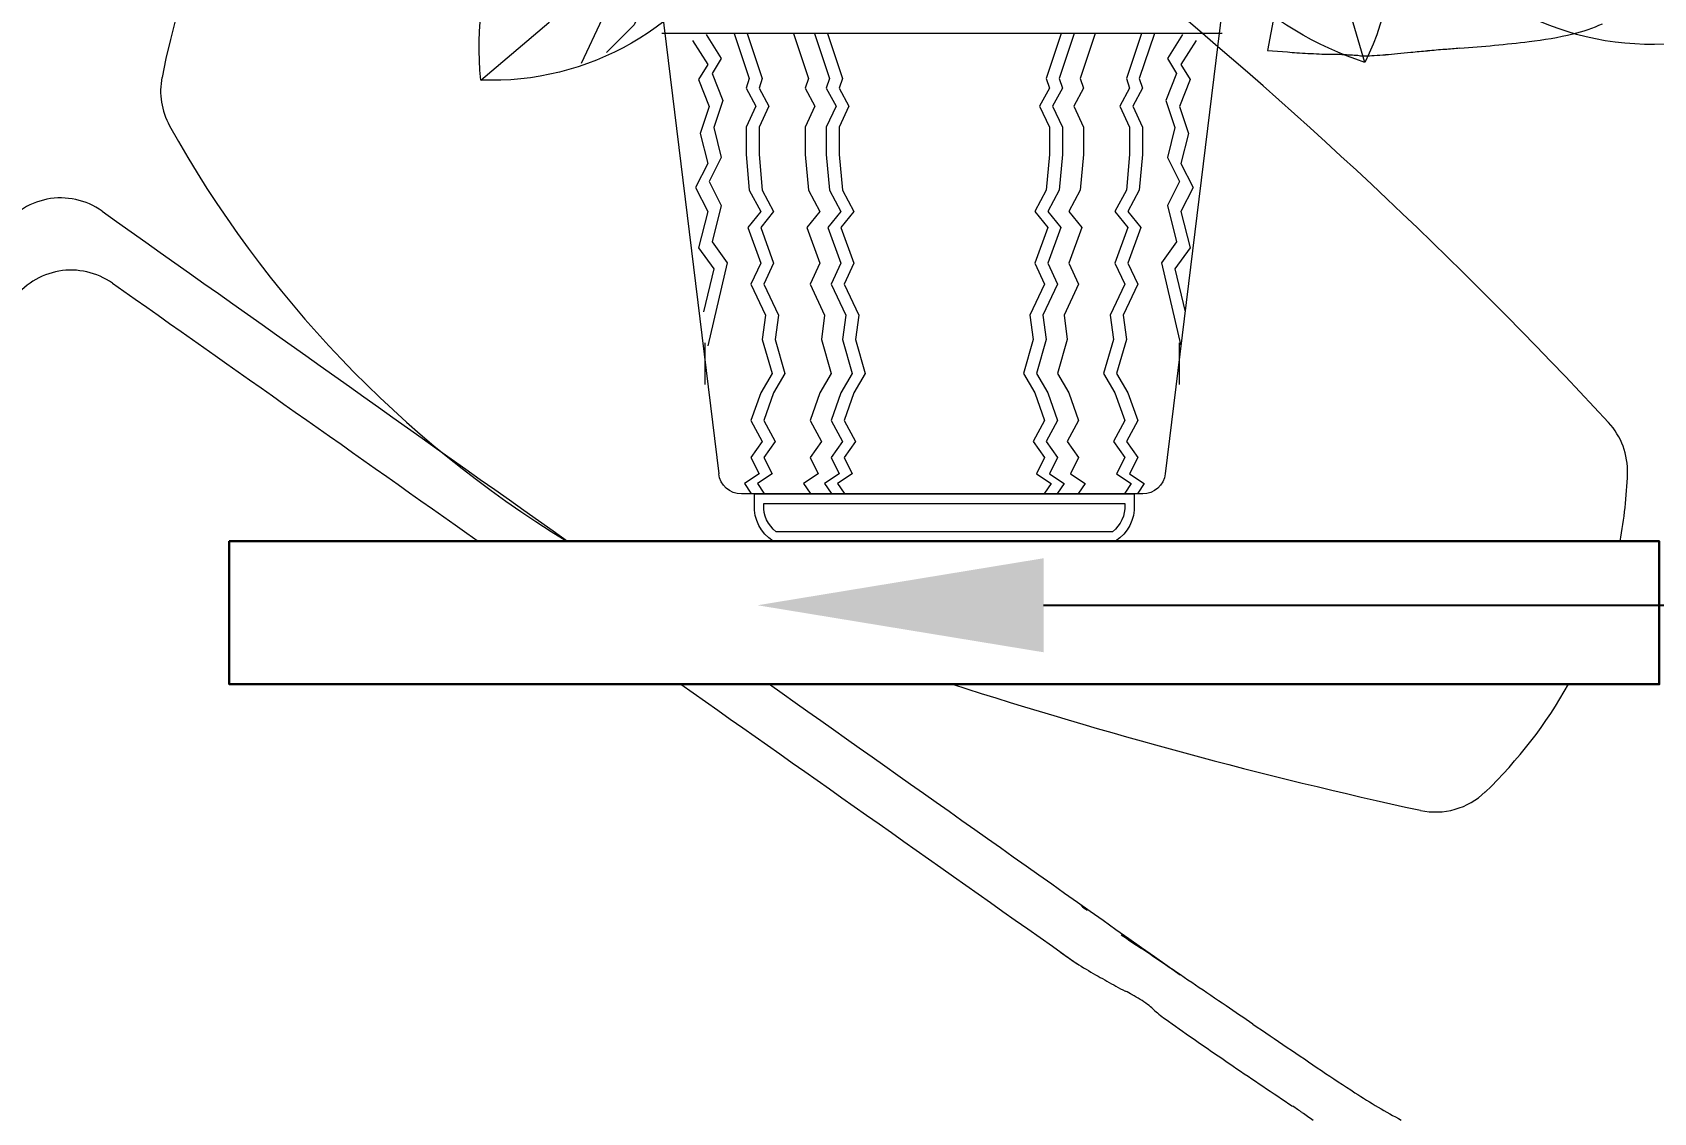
# Model space of a CAD drawing. Header units: millimetres. Extents: x 56222 to 3066687, y -650199 to -121287.
# Drawn here: x 141472.7 to 141484.03, y -184127.07 to -184119.52 of the extents above; entities that cross this region are included whole.
import ezdxf
from ezdxf import colors
from ezdxf.entities.mleader import LeaderData, LeaderLine
from ezdxf.math import Vec2, Vec3

# ---------------------------------------------------------------- set-up
doc = ezdxf.new("R2010")
doc.units = ezdxf.units.MM
doc.header["$MEASUREMENT"] = 0
doc.layers.add('FURNITURE', color=32, linetype='Continuous', lineweight=9)
doc.layers.add('Text', color=7, linetype='Continuous', lineweight=15)
doc.styles.add('style4', font='ARIALN.TTF')

# ---------------------------------------------------------------- blocks, each defined once
blk = doc.blocks.new('RH')
at = {"color": 251, "true_color": 0x636466}
for p, q in [((137588.94215, 17688.3348), (137588.96265, 17688.16759)), ((137589.14367, 17688.3348), (137589.12317, 17688.16759)), ((137588.94215, 17688.3259), (137589.14367, 17688.3259)), ((137588.95765, 17688.21466), (137588.95765, 17688.19966)), ((137589.12817, 17688.21466), (137589.12817, 17688.19966)), ((137588.97076, 17688.16031), (137589.11506, 17688.16031))]:
    blk.add_line(p, q, dxfattribs=at)
for points in [[(137588.89085, 17688.31549), (137588.89994, 17688.34618), (137588.90588, 17688.36234), (137588.91354, 17688.37198), (137588.92459, 17688.38985), (137588.9358, 17688.40551)], [(137589.12521, 17688.39003), (137589.13075, 17688.36439), (137589.13773, 17688.357), (137589.14681, 17688.34312), (137589.15361, 17688.32899), (137589.16351, 17688.31908)], [(137589.20876, 17688.30914), (137589.18432, 17688.3298), (137589.1719, 17688.34174), (137589.16615, 17688.35262), (137589.15423, 17688.36992), (137589.1444, 17688.38648)], [(137589.15423, 17688.36992), (137589.15965, 17688.35051), (137589.16507, 17688.3311), (137589.1726, 17688.3151)], [(137588.9516, 17688.32341), (137588.95701, 17688.31476), (137588.95376, 17688.30936), (137588.95755, 17688.29963), (137588.9543, 17688.28991), (137588.95701, 17688.2791), (137588.95268, 17688.27046), (137588.95701, 17688.26181), (137588.95376, 17688.24885), (137588.95917, 17688.24128), (137588.95552, 17688.22576)], [(137588.95647, 17688.32557), (137588.96188, 17688.31692), (137588.95863, 17688.31152), (137588.96242, 17688.30179), (137588.95917, 17688.29207), (137588.96188, 17688.28126), (137588.95755, 17688.27262), (137588.96188, 17688.26397), (137588.95863, 17688.25101), (137588.96404, 17688.24344), (137588.95701, 17688.21359)], [(137588.96657, 17688.3259), (137588.97198, 17688.30969), (137588.97082, 17688.30619), (137588.97431, 17688.29978), (137588.97082, 17688.29221), (137588.97082, 17688.28231), (137588.97198, 17688.26949), (137588.97606, 17688.26192), (137588.9714, 17688.25609), (137588.97606, 17688.24328), (137588.97256, 17688.2357), (137588.97781, 17688.22463), (137588.97665, 17688.21589), (137588.98015, 17688.20366), (137588.97606, 17688.19667), (137588.97256, 17688.18677), (137588.97665, 17688.17919), (137588.97256, 17688.17337), (137588.97548, 17688.16754), (137588.97023, 17688.16405), (137588.97256, 17688.16055)], [(137588.97124, 17688.3259), (137588.97665, 17688.30969), (137588.97548, 17688.30619), (137588.97898, 17688.29978), (137588.97548, 17688.29221), (137588.97548, 17688.28231), (137588.97665, 17688.26949), (137588.98073, 17688.26192), (137588.97606, 17688.25609), (137588.98073, 17688.24328), (137588.97723, 17688.2357), (137588.98248, 17688.22463), (137588.98131, 17688.21589), (137588.98481, 17688.20366), (137588.98073, 17688.19667), (137588.97723, 17688.18677), (137588.98131, 17688.17919), (137588.97723, 17688.17337), (137588.98015, 17688.16754), (137588.9749, 17688.16405), (137588.97723, 17688.16055)], [(137588.98782, 17688.3259), (137588.99323, 17688.30969), (137588.99206, 17688.30619), (137588.99556, 17688.29978), (137588.99206, 17688.29221), (137588.99206, 17688.28231), (137588.99323, 17688.26949), (137588.99731, 17688.26192), (137588.99265, 17688.25609), (137588.99731, 17688.24328), (137588.99381, 17688.2357), (137588.99906, 17688.22463), (137588.9979, 17688.21589), (137589.00139, 17688.20366), (137588.99731, 17688.19667), (137588.99381, 17688.18677), (137588.9979, 17688.17919), (137588.99381, 17688.17337), (137588.99673, 17688.16754), (137588.99148, 17688.16405), (137588.99381, 17688.16055)], [(137588.9954, 17688.3259), (137589.00081, 17688.30969), (137588.99965, 17688.30619), (137589.00314, 17688.29978), (137588.99965, 17688.29221), (137588.99965, 17688.28231), (137589.00081, 17688.26949), (137589.00489, 17688.26192), (137589.00023, 17688.25609), (137589.00489, 17688.24328), (137589.00139, 17688.2357), (137589.00664, 17688.22463), (137589.00548, 17688.21589), (137589.00897, 17688.20366), (137589.00489, 17688.19667), (137589.00139, 17688.18677), (137589.00548, 17688.17919), (137589.00139, 17688.17337), (137589.00431, 17688.16754), (137588.99906, 17688.16405), (137589.00139, 17688.16055)], [(137589.00007, 17688.3259), (137589.00548, 17688.30969), (137589.00431, 17688.30619), (137589.00781, 17688.29978), (137589.00431, 17688.29221), (137589.00431, 17688.28231), (137589.00548, 17688.26949), (137589.00956, 17688.26192), (137589.00489, 17688.25609), (137589.00956, 17688.24328), (137589.00606, 17688.2357), (137589.01131, 17688.22463), (137589.01014, 17688.21589), (137589.01364, 17688.20366), (137589.00956, 17688.19667), (137589.00606, 17688.18677), (137589.01014, 17688.17919), (137589.00606, 17688.17337), (137589.00897, 17688.16754), (137589.00373, 17688.16405), (137589.00606, 17688.16055)], [(137589.08411, 17688.3259), (137589.0787, 17688.30969), (137589.07987, 17688.30619), (137589.07637, 17688.29978), (137589.07987, 17688.29221), (137589.07987, 17688.28231), (137589.0787, 17688.26949), (137589.07462, 17688.26192), (137589.07928, 17688.25609), (137589.07462, 17688.24328), (137589.07812, 17688.2357), (137589.07287, 17688.22463), (137589.07404, 17688.21589), (137589.07054, 17688.20366), (137589.07462, 17688.19667), (137589.07812, 17688.18677), (137589.07404, 17688.17919), (137589.07812, 17688.17337), (137589.0752, 17688.16754), (137589.08045, 17688.16405), (137589.07812, 17688.16055)], [(137589.08878, 17688.3259), (137589.08337, 17688.30969), (137589.08453, 17688.30619), (137589.08103, 17688.29978), (137589.08453, 17688.29221), (137589.08453, 17688.28231), (137589.08337, 17688.26949), (137589.07928, 17688.26192), (137589.08395, 17688.25609), (137589.07928, 17688.24328), (137589.08278, 17688.2357), (137589.07754, 17688.22463), (137589.0787, 17688.21589), (137589.0752, 17688.20366), (137589.07928, 17688.19667), (137589.08278, 17688.18677), (137589.0787, 17688.17919), (137589.08278, 17688.17337), (137589.07987, 17688.16754), (137589.08512, 17688.16405), (137589.08278, 17688.16055)], [(137589.09636, 17688.3259), (137589.09095, 17688.30969), (137589.09211, 17688.30619), (137589.08861, 17688.29978), (137589.09211, 17688.29221), (137589.09211, 17688.28231), (137589.09095, 17688.26949), (137589.08687, 17688.26192), (137589.09153, 17688.25609), (137589.08687, 17688.24328), (137589.09036, 17688.2357), (137589.08512, 17688.22463), (137589.08628, 17688.21589), (137589.08278, 17688.20366), (137589.08687, 17688.19667), (137589.09036, 17688.18677), (137589.08628, 17688.17919), (137589.09036, 17688.17337), (137589.08745, 17688.16754), (137589.0927, 17688.16405), (137589.09036, 17688.16055)], [(137589.11294, 17688.3259), (137589.10753, 17688.30969), (137589.1087, 17688.30619), (137589.1052, 17688.29978), (137589.1087, 17688.29221), (137589.1087, 17688.28231), (137589.10753, 17688.26949), (137589.10345, 17688.26192), (137589.10811, 17688.25609), (137589.10345, 17688.24328), (137589.10695, 17688.2357), (137589.1017, 17688.22463), (137589.10287, 17688.21589), (137589.09937, 17688.20366), (137589.10345, 17688.19667), (137589.10695, 17688.18677), (137589.10287, 17688.17919), (137589.10695, 17688.17337), (137589.10403, 17688.16754), (137589.10928, 17688.16405), (137589.10695, 17688.16055)], [(137589.1176, 17688.3259), (137589.1122, 17688.30969), (137589.11336, 17688.30619), (137589.10986, 17688.29978), (137589.11336, 17688.29221), (137589.11336, 17688.28231), (137589.1122, 17688.26949), (137589.10811, 17688.26192), (137589.11278, 17688.25609), (137589.10811, 17688.24328), (137589.11161, 17688.2357), (137589.10637, 17688.22463), (137589.10753, 17688.21589), (137589.10403, 17688.20366), (137589.10811, 17688.19667), (137589.11161, 17688.18677), (137589.10753, 17688.17919), (137589.11161, 17688.17337), (137589.1087, 17688.16754), (137589.11395, 17688.16405), (137589.11161, 17688.16055)], [(137589.12771, 17688.32557), (137589.1223, 17688.31692), (137589.12555, 17688.31152), (137589.12176, 17688.30179), (137589.12501, 17688.29207), (137589.1223, 17688.28126), (137589.12663, 17688.27262), (137589.1223, 17688.26397), (137589.12555, 17688.25101), (137589.12014, 17688.24344), (137589.12717, 17688.21359)], [(137589.13258, 17688.32341), (137589.12717, 17688.31476), (137589.13041, 17688.30936), (137589.12663, 17688.29963), (137589.12987, 17688.28991), (137589.12717, 17688.2791), (137589.1315, 17688.27046), (137589.12717, 17688.26181), (137589.13041, 17688.24885), (137589.12501, 17688.24128), (137589.12866, 17688.22576)]]:
    blk.add_lwpolyline(points, dxfattribs=at)
for points in [[(137588.97379, 17688.16031), (137588.97379, 17688.15649, 0.269011), (137588.98059, 17688.14333), (137589.10359, 17688.14333, 0.269011), (137589.11039, 17688.15649), (137589.11039, 17688.16031)], [(137588.97719, 17688.15691), (137588.97719, 17688.1564, 0.24889), (137588.98165, 17688.14673), (137589.10253, 17688.14673, 0.24889), (137589.10699, 17688.1564), (137589.10699, 17688.15691)]]:
    blk.add_lwpolyline(points, format="xyb", close=True, dxfattribs=at)
for centre, radius, start, end in [((137588.90383, 17688.32888), 0.12451, 132.15049, 183.02884), ((137588.9812, 17688.35966), 0.10057, 141.56328, 206.05169), ((137589.08483, 17688.32111), 0.12451, 354.48732, 45.36567), ((137588.85201, 17688.43379), 0.12451, 288.17683, 339.05518), ((137588.78799, 17688.42251), 0.10057, 265.15398, 329.64239), ((137589.20462, 17688.40962), 0.10057, 207.87377, 272.36219), ((137588.97076, 17688.16847), 0.00816, 186.20577, 270), ((137589.11506, 17688.16847), 0.00816, 270, 353.79423)]:
    blk.add_arc(centre, radius, start, end, dxfattribs=at)

msp = doc.modelspace()

# ---------------------------------------------------------------- linework, layer by layer
at = {"layer": 'FURNITURE', "lineweight": 0}
for p, q in [((141481.625, -184118.103), (141481.332, -184119.642)), ((141481.332, -184119.642), (141481.473, -184119.653))]:
    msp.add_line(p, q, dxfattribs=at)
at = {"layer": 'FURNITURE', "lineweight": 30}
msp.add_lwpolyline([(141474.073, -184123.075), (141484.073, -184123.075), (141484.073, -184124.075), (141474.073, -184124.075)], close=True, dxfattribs=at)
at = {"layer": 'FURNITURE', "lineweight": 0}
for centre, radius, start, end in [((141478.928, -184120.876), 5.427, 123.608, 168.8933), ((141459.217, -184144.972), 33.419, 42.85, 58.9409), ((141483.208, -184118.439), 1.119, 283.5147, 294.7288), ((141484.237, -184139.375), 19.809, 94.5137, 94.8172), ((141481.577, -184105.675), 13.996, 274.5137, 276.5023), ((141482.873, -184117.046), 2.551, 276.5023, 283.5147), ((141481.78, -184115.953), 3.713, 265.2583, 266.2578), ((141482.056, -184111.734), 7.941, 266.2578, 266.8239), ((141482.06, -184111.657), 8.018, 266.8239, 267.3891), ((141481.883, -184115.549), 4.122, 267.389, 268.3188), ((141481.564, -184126.401), 6.734, 87.796, 88.3188), ((141481.55, -184126.754), 7.088, 87.293, 87.7961), ((141481.587, -184125.987), 6.32, 86.7956, 87.2929), ((141481.879, -184120.763), 1.088, 84.9679, 86.7956), ((141482.002, -184119.366), 0.314, 264.9679, 271.7481), ((141481.918, -184116.6), 3.082, 271.7481, 273.0155), ((141481.902, -184116.303), 3.379, 273.0155, 274.3686), ((141481.867, -184115.846), 3.837, 274.3686, 275.5986), ((141483.622, -184133.745), 14.147, 95.2156, 95.5985), ((141485.411, -184153.348), 33.831, 95.0158, 95.2155), ((141485.506, -184154.43), 34.918, 94.8173, 95.0157), ((141474.093, -184119.927), 0.5, 168.8933, 208.9698), ((141480.571, -184116.341), 7.904, 208.9698, 238.4308), ((141472.894, -184121.174), 0.5, 54.6269, 147.5449), ((144354.148, -180062.822), 4976.632, 234.626899, 234.672845), ((141472.967, -184121.679), 0.5, 54.7839, 144.8131), ((163938.195, -152294.229), 38956.822, 234.7838578, 234.7884607), ((141483.351, -184122.585), 0.5, 357.91, 42.85), ((141480.596, -184122.484), 3.257, 349.5465, 357.91), ((163938.195, -152294.229), 38956.822, 234.7910115, 234.7960026), ((144354.148, -180062.822), 4976.632, 234.69276, 234.733259), ((141489.823, -184090.932), 34.825, 252.1174, 257.6975), ((141480.596, -184122.484), 3.257, 313.9408, 330.76), ((141482.509, -184124.469), 0.5, 257.6975, 313.9408), ((141480.363, -184125.262), 0.491, 227.2816, 233.7859), ((141488.986, -184113.322), 15.22, 235.2515, 235.8983), ((141481.467, -184123.765), 2.697, 234.1067, 240.7225), ((141234.483, -184489.196), 438.711, 55.87189, 55.89824), ((140880.157, -185011.983), 1070.259, 55.858404, 55.871926), ((141485.556, -184116.738), 10.826, 240.033, 240.7927), ((141480.702, -184125.421), 0.879, 240.7928, 245.5701), ((140862.931, -185037.386), 1100.952, 55.844902, 55.858424), ((141480.087, -184126.775), 0.608, 60.3328, 65.5701), ((141479.856, -184127.18), 1.074, 56.9122, 60.3329), ((141479.872, -184127.155), 1.045, 53.4699, 56.9122), ((141480.219, -184126.687), 0.463, 47.143, 53.4698), ((141481.112, -184125.725), 0.85, 227.143, 234.345), ((141490.248, -184112.99), 16.523, 234.3449, 235.1764), ((141124.473, -184651.89), 635.107, 55.824557, 55.844954), ((141602.226, -183948.249), 215.398, 235.82459, 235.97883), ((141495.533, -184105.392), 25.778, 235.1764, 235.935), ((141545.081, -184032.113), 114.237, 235.93506, 236.18625), ((141489.887, -184114.665), 14.614, 235.9788, 237.0793), ((141484.654, -184122.748), 4.985, 237.0793, 239.2728), ((141478.343, -184131.754), 5.69, 55.3853, 56.1863), ((141475.323, -184136.13), 11.006, 54.8965, 55.3853), ((141484.416, -184123.148), 4.519, 239.2728, 241.6338)]:
    msp.add_arc(centre, radius, start, end, dxfattribs=at)

# ---------------------------------------------------------------- block references
at = {"layer": 'FURNITURE', "color": 252, "true_color": 0x939598, "xscale": -19.45028842556015, "yscale": 19.45028842556015, "zscale": 19.45028842556015}
msp.add_blockref('RH', (2817625.626, -528162.564), dxfattribs=at)

# ---------------------------------------------------------------- leaders
at = {"layer": 'Text', "color": 1, "lineweight": 0, "ltscale": 20}
ml = msp.add_multileader_mtext('Standard', dxfattribs=at)
ml.set_content('Shelf', color=1, style='style4')
ml.set_leader_properties()
ml.build(insert=Vec2(0, 0))
ml.multileader.update_dxf_attribs({"dogleg_length": 2.025, "arrow_head_size": 2})
ctx = ml.context
ctx.base_point, ctx.char_height, ctx.arrow_head_size, ctx.landing_gap_size, ctx.plane_origin = Vec3(141500.068, -184123.523), 3, 2, 0.4, Vec3(141437.587, -184123.523)
notes = []
notes.append((ctx, [(0, (1, 1, 0), (141498.043, -184123.523), (1, 0), 2.025, [(0, [(141477.767, -184123.523)], 0, [])])]))
ctx.mtext.insert = Vec3(141500.468, -184121.997)
for ctx, leaders in notes:
    for number, flags, end, landing, length, lines in leaders:
        leader = LeaderData()
        leader.index, (leader.has_last_leader_line, leader.has_dogleg_vector, leader.attachment_direction) = number, flags
        leader.last_leader_point, leader.dogleg_vector, leader.dogleg_length = Vec3(end), Vec3(landing), length
        for number, points, colour, breaks in lines:
            line = LeaderLine()
            line.index, line.vertices, line.color, line.breaks = number, Vec3.list(points), colors.encode_raw_color(colour), breaks
            leader.lines.append(line)
        ctx.leaders.append(leader)

doc.saveas('drawing.dxf')
